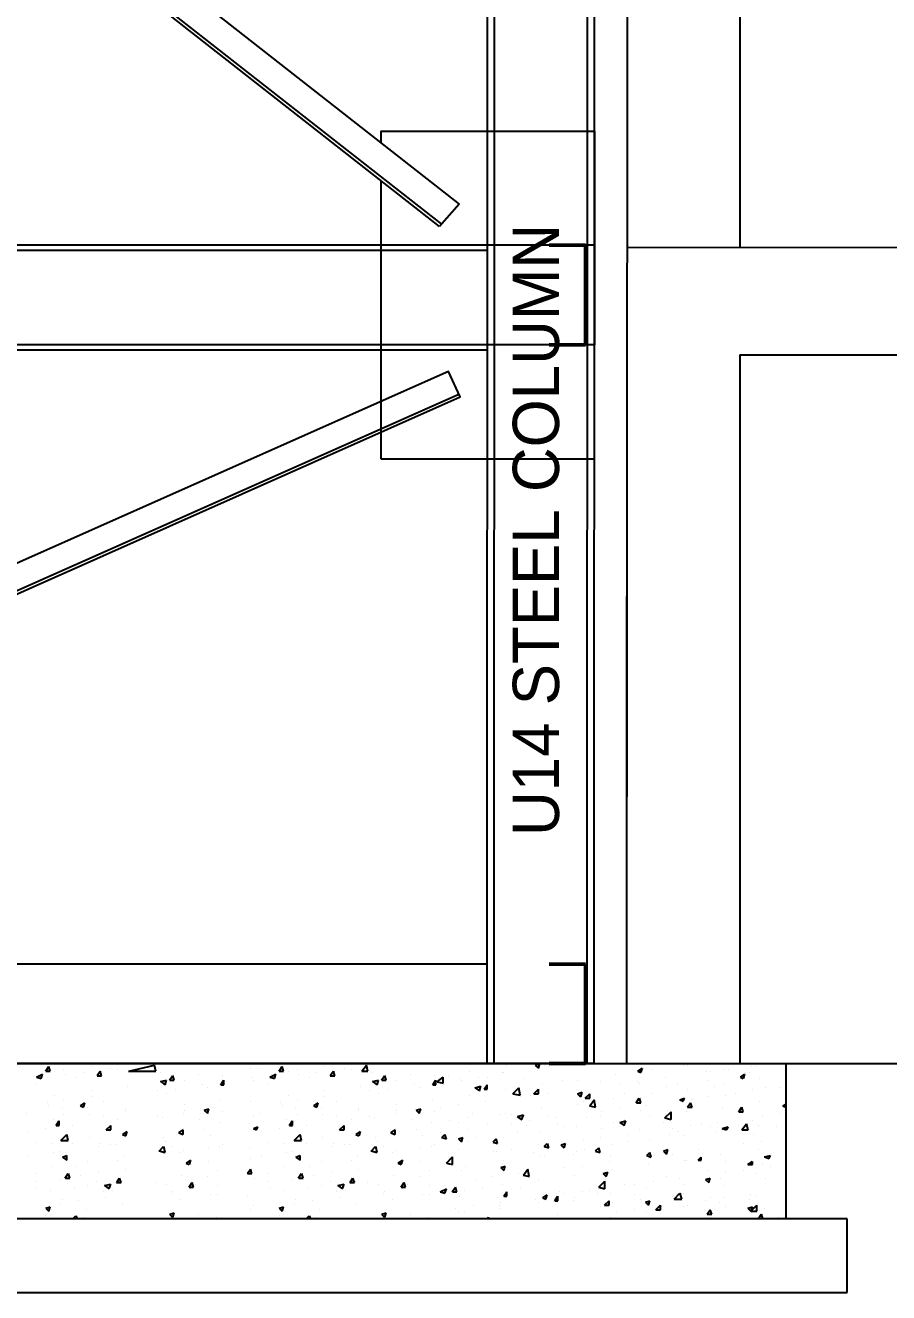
# Model space of a CAD drawing. Header units: millimetres. Extents: x -23396 to 106750, y 116 to 66281.
# Drawn here: x 82729 to 83771, y 38475 to 40005 of the extents above; entities that cross this region are included whole.
import ezdxf

# ---------------------------------------------------------------- set-up
doc = ezdxf.new("R2010")
doc.units = ezdxf.units.MM
doc.layers.add('Wall', color=1, linetype='Continuous', lineweight=50)
doc.styles.add('Century Gothic$001H0', font='cent.shx')
doc.dimstyles.new('Copy of ISO-25', dxfattribs={"dimtxt": 250, "dimasz": 80, "dimexe": 1.25, "dimexo": 0.625, "dimtad": 1, "dimtxsty": 'Century Gothic$001H0', "dimblk": 'ARCHTICK', "dimcen": 2.5, "dimadec": 0, "dimazin": 0, "dimtfac": 1, "dimtmove": 0, "dimatfit": 3, "dimfxl": 1, "dimarcsym": 0})

# ---------------------------------------------------------------- blocks, each defined once
blk = doc.blocks.new('_ArchTick')
at = {"color": 0, "linetype": 'ByBlock', "const_width": 0.15}
blk.add_lwpolyline([(-0.5, -0.5), (0.5, 0.5)], dxfattribs=at)
blk = doc.blocks.new('*D128')
at = {"color": 0, "linetype": 'Continuous', "lineweight": -2, "transparency": 16777216}
for p, q in [((-12197.3, 1572), (-11649.2, 1572)), ((-11650.4, 1572), (-11650.4, 422)), ((-15802.7, 422), (-11649.2, 422))]:
    blk.add_line(p, q, dxfattribs=at)
at = {"layer": 'Defpoints', "color": 0, "linetype": 'Continuous', "transparency": 16777216}
for p in [(-12198, 1572), (-15803.4, 422), (-11650.4, 422)]:
    blk.add_point(p, dxfattribs=at)
at = {"color": 0, "linetype": 'Continuous', "lineweight": -2, "transparency": 16777216, "xscale": 80, "yscale": 80, "zscale": 80}
for p, rotation in [((-11650.4, 1572), 90), ((-11650.4, 422), 270)]:
    blk.add_blockref('_ArchTick', p, dxfattribs=dict(at, rotation=rotation))
at = {"color": 0, "linetype": 'Continuous', "transparency": 16777216, "insert": (-11776.1, 997), "char_height": 250, "attachment_point": 5, "rotation": 90, "style": 'Century Gothic$001H0'}
blk.add_mtext('PIT 1150', dxfattribs=at)
blk = doc.blocks.new('u14 shaft')
at = {"color": 0}
for p, q in [((-15387.23, 421.79), (-15382.23, 16954.19)), ((-15377.23, 421.79), (-15372.23, 16954.19)), ((-15246.78, 421.79), (-15241.78, 16954.19)), ((-15236.78, 421.79), (-15231.78, 16954.19)), ((-15186.33, 12323.99), (-15191.33, 421.84)), ((-15032.58, 5167.69), (-15032.58, 1567.99)), ((-15387.38, 1571.49), (-17215.98, 1571.49)), ((-15190.848, 1568.676), (-13557.23, 1567.99)), ((-15387.38, 1563.99), (-17215.98, 1563.99)), ((-15387.38, 1431.79), (-17215.98, 1431.79)), ((-15387.38, 1424.29), (-17215.98, 1424.29)), ((-15032.58, 1417.74), (-15032.58, 421.84)), ((-15032.58, 1417.74), (-13557.23, 1417.74)), ((-15191.33, 1077.99), (-15191.33, 421.84)), ((-15387.23, 561.49), (-17217.93, 561.49)), ((-17450.78, 421.84), (-14967.98, 421.84)), ((-15236.78, 421.79), (-17376.68, 421.79)), ((-17218.13, 421.79), (-15186.33, 421.79)), ((-16006.907, 411.24), (-16002.507, 417.59)), ((-16006.907, 411.24), (-16000.557, 411.24)), ((-16000.557, 411.24), (-16002.657, 417.59)), ((-15994.207, 411.24), (-15994.207, 411.24)), ((-15981.707, 413.29), (-15981.707, 413.29)), ((-15943.407, 417.59), (-15943.407, 417.59)), ((-15934.957, 404.89), (-15930.707, 411.24)), ((-15928.757, 404.84), (-15930.707, 411.19)), ((-15928.757, 411.19), (-15928.757, 411.19)), ((-15915.707, 415.44), (-15915.707, 415.44)), ((-15905.507, 413.29), (-15905.507, 413.29)), ((-15890.657, 411.19), (-15852.207, 411.19)), ((-15890.507, 411.24), (-15854.157, 419.64)), ((-15852.207, 411.19), (-15854.157, 419.64)), ((-15719.53, 415.44), (-15719.53, 415.44)), ((-15708.98, 415.44), (-15708.98, 415.44)), ((-15679.33, 411.24), (-15674.93, 417.59)), ((-15679.33, 411.24), (-15672.98, 411.24)), ((-15672.98, 411.24), (-15675.08, 417.59)), ((-15666.63, 411.24), (-15666.63, 411.24)), ((-15654.13, 413.29), (-15654.13, 413.29)), ((-15615.83, 417.59), (-15615.83, 417.59)), ((-15607.38, 404.89), (-15603.13, 411.24)), ((-15601.18, 404.84), (-15603.13, 411.19)), ((-15601.18, 411.19), (-15601.18, 411.19)), ((-15588.13, 415.44), (-15588.13, 415.44)), ((-15577.93, 413.29), (-15577.93, 413.29)), ((-15563.08, 411.19), (-15554.63, 411.19)), ((-15562.93, 411.24), (-15556.58, 419.64)), ((-15554.63, 411.19), (-15556.58, 419.64)), ((-15412.48, 411.24), (-15412.48, 411.24)), ((-15359.53, 419.69), (-15359.53, 419.69)), ((-15319.68, 419.64), (-15315.28, 415.44)), ((-15319.33, 419.69), (-15312.98, 421.79)), ((-15315.08, 415.44), (-15312.98, 421.79)), ((-15306.63, 419.69), (-15306.63, 419.69)), ((-15300.43, 417.59), (-15300.43, 417.59)), ((-15275.03, 419.64), (-15275.03, 419.64)), ((-15226.38, 421.84), (-15177.53, 421.84)), ((-15175.58, 411.19), (-15169.23, 415.44)), ((-15175.58, 411.24), (-15171.33, 409.09)), ((-15171.33, 409.09), (-15169.23, 415.44)), ((-15156.68, 413.29), (-15156.68, 413.29)), ((-15110.88, 419.69), (-15110.88, 419.69)), ((-15105.73, 419.64), (-15105.73, 419.64)), ((-15079.13, 411.29), (-15079.13, 411.29)), ((-15074.13, 411.19), (-15074.13, 411.19)), ((-15053.73, 413.34), (-15053.73, 413.34)), ((-15048.58, 413.39), (-15048.58, 413.39)), ((-15015.63, 417.64), (-15015.63, 417.64)), ((-15010.63, 417.59), (-15010.63, 417.59)), ((-14967.98, 421.84), (-14967.98, 203.77)), ((-16021.907, 394.29), (-16021.907, 394.29)), ((-16019.807, 402.74), (-16011.307, 406.99)), ((-16019.457, 402.74), (-16013.257, 400.64)), ((-16013.257, 400.64), (-16011.307, 406.99)), ((-15979.207, 406.99), (-15979.207, 406.99)), ((-15964.557, 402.74), (-15964.557, 402.74)), ((-15954.007, 409.09), (-15954.007, 409.09)), ((-15934.957, 404.84), (-15928.757, 404.84)), ((-15845.857, 409.04), (-15845.857, 409.04)), ((-15845.657, 396.44), (-15837.207, 398.49)), ((-15845.507, 396.44), (-15839.157, 392.14)), ((-15839.157, 392.14), (-15837.207, 398.49)), ((-15833.157, 398.49), (-15828.757, 404.84)), ((-15832.807, 398.49), (-15826.607, 398.49)), ((-15826.607, 398.49), (-15828.557, 404.89)), ((-15811.807, 398.49), (-15811.807, 398.49)), ((-15792.957, 406.99), (-15792.957, 406.99)), ((-15786.257, 392.14), (-15786.257, 392.14)), ((-15761.007, 392.14), (-15756.757, 398.49)), ((-15761.007, 392.14), (-15756.757, 392.14)), ((-15758.907, 404.84), (-15758.907, 404.84)), ((-15756.757, 392.14), (-15756.757, 398.49)), ((-15717.63, 402.69), (-15717.63, 402.69)), ((-15715.33, 398.49), (-15715.33, 398.49)), ((-15694.33, 394.29), (-15694.33, 394.29)), ((-15692.23, 402.74), (-15683.73, 406.99)), ((-15691.88, 402.74), (-15685.68, 400.64)), ((-15685.68, 400.64), (-15683.73, 406.99)), ((-15651.63, 406.99), (-15651.63, 406.99)), ((-15636.98, 402.74), (-15636.98, 402.74)), ((-15626.43, 409.09), (-15626.43, 409.09)), ((-15607.38, 404.84), (-15601.18, 404.84)), ((-15548.28, 409.04), (-15548.28, 409.04)), ((-15548.08, 396.44), (-15539.63, 398.49)), ((-15547.93, 396.44), (-15541.58, 392.14)), ((-15541.58, 392.14), (-15539.63, 398.49)), ((-15535.58, 398.49), (-15531.18, 404.84)), ((-15535.23, 398.49), (-15529.03, 398.49)), ((-15529.03, 398.49), (-15530.98, 404.89)), ((-15514.23, 398.49), (-15514.23, 398.49)), ((-15495.38, 406.99), (-15495.38, 406.99)), ((-15488.68, 392.14), (-15488.68, 392.14)), ((-15463.43, 392.14), (-15459.18, 398.49)), ((-15463.43, 392.14), (-15459.18, 392.14)), ((-15461.33, 404.84), (-15461.33, 404.84)), ((-15459.18, 392.14), (-15459.18, 398.49)), ((-15457.28, 396.34), (-15448.78, 402.69)), ((-15457.28, 396.34), (-15448.78, 394.29)), ((-15448.78, 394.29), (-15448.78, 402.69)), ((-15442.08, 404.89), (-15442.08, 404.89)), ((-15425.33, 400.64), (-15425.33, 400.64)), ((-15423.23, 398.49), (-15423.23, 398.49)), ((-15399.93, 402.74), (-15399.93, 402.74)), ((-15391.48, 385.79), (-15387.23, 392.14)), ((-15387.23, 402.74), (-15387.23, 402.74)), ((-15387.23, 385.79), (-15387.23, 392.14)), ((-15365.88, 409.09), (-15365.88, 409.09)), ((-15363.93, 409.09), (-15363.93, 409.09)), ((-15334.33, 400.64), (-15334.33, 400.64)), ((-15308.93, 392.14), (-15308.93, 392.14)), ((-15281.38, 398.49), (-15281.38, 398.49)), ((-15260.08, 398.54), (-15260.08, 398.54)), ((-15228.48, 396.44), (-15228.48, 396.44)), ((-15207.13, 406.99), (-15207.13, 406.99)), ((-15200.78, 394.29), (-15200.78, 394.29)), ((-15175.58, 396.34), (-15175.58, 396.34)), ((-15173.63, 394.19), (-15173.63, 394.19)), ((-15137.28, 402.74), (-15137.28, 402.74)), ((-15120.38, 392.24), (-15120.38, 392.24)), ((-15078.18, 398.49), (-15078.18, 398.49)), ((-15054.93, 394.29), (-15054.93, 394.29)), ((-15031.63, 402.74), (-15025.28, 406.99)), ((-15031.63, 402.69), (-15027.58, 400.64)), ((-15027.23, 400.64), (-15025.28, 406.99)), ((-15024.08, 409.14), (-15024.08, 409.14)), ((-15018.93, 409.09), (-15018.93, 409.09)), ((-15004.28, 400.64), (-15004.28, 400.64)), ((-15994.207, 377.34), (-15994.207, 377.34)), ((-15943.407, 383.69), (-15943.407, 383.69)), ((-15943.407, 375.19), (-15943.407, 375.19)), ((-15892.457, 390.09), (-15892.457, 390.09)), ((-15849.907, 383.69), (-15849.907, 383.69)), ((-15837.207, 379.49), (-15837.207, 379.49)), ((-15824.507, 385.79), (-15824.507, 385.79)), ((-15780.057, 387.94), (-15780.057, 387.94)), ((-15666.63, 377.34), (-15666.63, 377.34)), ((-15615.83, 383.69), (-15615.83, 383.69)), ((-15615.83, 375.19), (-15615.83, 375.19)), ((-15564.88, 390.09), (-15564.88, 390.09)), ((-15552.33, 383.69), (-15552.33, 383.69)), ((-15539.63, 379.49), (-15539.63, 379.49)), ((-15526.93, 385.79), (-15526.93, 385.79)), ((-15482.48, 387.94), (-15482.48, 387.94)), ((-15412.48, 377.34), (-15412.48, 377.34)), ((-15404.33, 387.89), (-15395.88, 390.04)), ((-15404.18, 387.94), (-15397.83, 383.69)), ((-15397.83, 383.69), (-15395.88, 390.04)), ((-15391.48, 385.79), (-15387.23, 385.79)), ((-15361.83, 385.79), (-15361.83, 385.79)), ((-15351.23, 379.49), (-15340.68, 377.34)), ((-15351.08, 379.49), (-15342.63, 387.94)), ((-15340.68, 377.34), (-15342.63, 387.94)), ((-15326.03, 377.34), (-15326.03, 377.34)), ((-15321.63, 379.49), (-15315.28, 385.79)), ((-15321.63, 379.49), (-15315.28, 379.49)), ((-15315.28, 379.49), (-15315.28, 385.79)), ((-15300.43, 379.49), (-15300.43, 379.49)), ((-15262.33, 385.79), (-15262.33, 385.79)), ((-15260.43, 379.49), (-15256.18, 375.19)), ((-15260.23, 379.49), (-15253.73, 381.59)), ((-15255.83, 375.29), (-15253.73, 381.59)), ((-15249.48, 373.14), (-15243.13, 379.49)), ((-15243.13, 373.14), (-15243.13, 379.49)), ((-15194.63, 379.49), (-15194.63, 379.49)), ((-15156.68, 379.39), (-15156.68, 379.39)), ((-15135.33, 390.04), (-15135.33, 390.04)), ((-15105.73, 385.79), (-15105.73, 385.79)), ((-15076.08, 375.19), (-15076.08, 375.19)), ((-15067.43, 390.09), (-15067.43, 390.09)), ((-15052.78, 377.34), (-15052.78, 377.34)), ((-15037.83, 379.49), (-15037.83, 379.49)), ((-15014.53, 385.79), (-15014.53, 385.79)), ((-14995.63, 387.94), (-14995.63, 387.94)), ((-14974.68, 387.89), (-14974.68, 387.89)), ((-16004.957, 366.74), (-16004.957, 366.74)), ((-16002.507, 362.54), (-16002.507, 362.54)), ((-15983.607, 358.34), (-15983.607, 358.34)), ((-15981.707, 370.99), (-15981.707, 370.99)), ((-15958.207, 362.54), (-15952.057, 366.74)), ((-15958.207, 362.54), (-15954.007, 360.39)), ((-15954.007, 360.39), (-15952.057, 366.74)), ((-15947.657, 360.39), (-15947.657, 360.39)), ((-15926.457, 368.84), (-15926.457, 368.84)), ((-15894.707, 358.24), (-15894.707, 358.24)), ((-15894.707, 356.19), (-15894.707, 356.19)), ((-15811.807, 364.64), (-15811.807, 364.64)), ((-15811.807, 356.19), (-15811.807, 356.19)), ((-15784.307, 356.19), (-15777.957, 358.24)), ((-15784.307, 356.19), (-15780.057, 351.99)), ((-15780.057, 351.89), (-15777.957, 358.24)), ((-15761.007, 370.99), (-15761.007, 370.99)), ((-15719.53, 368.84), (-15719.53, 368.84)), ((-15677.38, 366.74), (-15677.38, 366.74)), ((-15674.93, 362.54), (-15674.93, 362.54)), ((-15656.03, 358.34), (-15656.03, 358.34)), ((-15654.13, 370.99), (-15654.13, 370.99)), ((-15630.63, 362.54), (-15624.48, 366.74)), ((-15630.63, 362.54), (-15626.43, 360.39)), ((-15626.43, 360.39), (-15624.48, 366.74)), ((-15620.08, 360.39), (-15620.08, 360.39)), ((-15598.88, 368.84), (-15598.88, 368.84)), ((-15567.13, 358.24), (-15567.13, 358.24)), ((-15567.13, 356.19), (-15567.13, 356.19)), ((-15514.23, 364.64), (-15514.23, 364.64)), ((-15514.23, 356.19), (-15514.23, 356.19)), ((-15486.73, 356.19), (-15480.38, 358.24)), ((-15486.73, 356.19), (-15482.48, 351.99)), ((-15482.48, 351.89), (-15480.38, 358.24)), ((-15463.43, 370.99), (-15463.43, 370.99)), ((-15452.83, 360.44), (-15452.83, 360.44)), ((-15427.43, 364.64), (-15427.43, 364.64)), ((-15389.18, 368.94), (-15389.18, 368.94)), ((-15311.03, 358.34), (-15311.03, 358.34)), ((-15311.03, 358.34), (-15311.03, 358.34)), ((-15260.08, 364.64), (-15260.08, 364.64)), ((-15251.78, 368.84), (-15251.78, 368.84)), ((-15249.48, 373.14), (-15243.13, 373.14)), ((-15243.28, 362.54), (-15234.83, 360.39)), ((-15243.13, 362.54), (-15236.78, 370.99)), ((-15234.83, 360.39), (-15236.93, 370.99)), ((-15209.63, 373.09), (-15209.63, 373.09)), ((-15200.78, 358.34), (-15200.78, 358.34)), ((-15177.88, 366.74), (-15173.63, 373.09)), ((-15177.68, 366.74), (-15171.33, 366.74)), ((-15171.33, 366.74), (-15173.43, 373.14)), ((-15171.33, 356.19), (-15171.33, 356.19)), ((-15163.03, 362.54), (-15163.03, 362.54)), ((-15116.48, 370.99), (-15110.13, 373.09)), ((-15116.48, 370.99), (-15112.08, 368.84)), ((-15112.08, 368.84), (-15110.13, 373.09)), ((-15112.08, 366.74), (-15112.08, 366.74)), ((-15105.73, 360.39), (-15101.48, 366.74)), ((-15105.73, 360.39), (-15099.38, 360.39)), ((-15099.38, 360.39), (-15101.48, 366.74)), ((-15099.38, 370.99), (-15099.38, 370.99)), ((-15057.23, 360.39), (-15057.23, 360.39)), ((-15033.73, 354.04), (-15029.53, 360.39)), ((-15027.58, 354.04), (-15029.53, 360.39)), ((-15004.28, 368.84), (-15004.28, 368.84)), ((-14972.18, 362.54), (-14967.98, 364.64)), ((-14972.18, 362.54), (-14967.98, 360.44)), ((-14967.98, 360.44), (-14967.98, 360.44)), ((-16034.607, 351.89), (-16034.607, 351.89)), ((-15996.307, 343.49), (-15996.307, 343.49)), ((-15992.107, 334.99), (-15988.057, 341.39)), ((-15988.057, 334.99), (-15988.057, 341.39)), ((-15981.707, 349.79), (-15981.707, 349.79)), ((-15945.707, 349.79), (-15945.707, 349.79)), ((-15926.457, 347.69), (-15926.457, 347.69)), ((-15905.507, 343.44), (-15905.507, 343.44)), ((-15849.907, 347.69), (-15849.907, 347.69)), ((-15843.557, 345.59), (-15843.557, 345.59)), ((-15813.907, 351.99), (-15813.907, 351.99)), ((-15790.657, 343.49), (-15790.657, 343.49)), ((-15762.957, 339.24), (-15762.957, 339.24)), ((-15758.907, 354.04), (-15758.907, 354.04)), ((-15715.33, 347.69), (-15715.33, 347.69)), ((-15707.03, 351.89), (-15707.03, 351.89)), ((-15668.73, 343.49), (-15668.73, 343.49)), ((-15664.53, 334.99), (-15660.48, 341.39)), ((-15660.48, 334.99), (-15660.48, 341.39)), ((-15654.13, 349.79), (-15654.13, 349.79)), ((-15618.13, 349.79), (-15618.13, 349.79)), ((-15598.88, 347.69), (-15598.88, 347.69)), ((-15577.93, 343.44), (-15577.93, 343.44)), ((-15552.33, 347.69), (-15552.33, 347.69)), ((-15545.98, 345.59), (-15545.98, 345.59)), ((-15516.33, 351.99), (-15516.33, 351.99)), ((-15493.08, 343.49), (-15493.08, 343.49)), ((-15465.38, 339.24), (-15465.38, 339.24)), ((-15461.33, 354.04), (-15461.33, 354.04)), ((-15440.13, 341.39), (-15440.13, 341.39)), ((-15427.43, 339.24), (-15427.43, 339.24)), ((-15414.73, 345.59), (-15414.73, 345.59)), ((-15408.38, 351.89), (-15408.38, 351.89)), ((-15368.18, 349.84), (-15368.18, 349.84)), ((-15361.83, 351.89), (-15361.83, 351.89)), ((-15353.38, 349.84), (-15353.38, 349.84)), ((-15344.88, 347.69), (-15338.53, 343.44)), ((-15344.73, 347.69), (-15336.28, 349.84)), ((-15338.38, 343.49), (-15336.28, 349.84)), ((-15327.98, 341.39), (-15327.98, 341.39)), ((-15300.43, 347.69), (-15300.43, 347.69)), ((-15289.68, 345.59), (-15289.68, 345.59)), ((-15247.53, 345.59), (-15247.53, 345.59)), ((-15228.48, 347.69), (-15228.48, 347.69)), ((-15226.53, 354.04), (-15226.53, 354.04)), ((-15209.63, 339.24), (-15209.63, 339.24)), ((-15200.98, 339.24), (-15192.48, 341.39)), ((-15200.98, 339.24), (-15194.63, 335.04)), ((-15194.63, 343.44), (-15194.63, 343.44)), ((-15194.63, 334.99), (-15192.48, 341.39)), ((-15158.63, 347.69), (-15158.63, 347.69)), ((-15139.78, 339.24), (-15139.78, 339.24)), ((-15137.48, 345.59), (-15128.98, 354.04)), ((-15137.48, 345.59), (-15128.98, 343.44)), ((-15128.98, 343.44), (-15128.98, 354.04)), ((-15107.68, 354.04), (-15107.68, 354.04)), ((-15063.58, 339.24), (-15063.58, 339.24)), ((-15033.93, 354.04), (-15027.58, 354.04)), ((-15014.53, 341.39), (-15014.53, 341.39)), ((-14999.88, 347.69), (-14999.88, 347.69)), ((-14976.58, 351.89), (-14976.58, 351.89)), ((-16032.157, 326.54), (-16032.157, 326.54)), ((-16006.907, 330.74), (-16006.907, 330.74)), ((-15992.107, 334.99), (-15988.057, 334.99)), ((-15985.757, 313.79), (-15977.257, 322.29)), ((-15975.357, 313.79), (-15977.257, 322.29)), ((-15969.007, 334.99), (-15969.007, 334.99)), ((-15922.057, 328.69), (-15915.707, 335.04)), ((-15922.057, 328.69), (-15915.707, 328.69)), ((-15915.707, 328.69), (-15915.707, 335.04)), ((-15898.957, 322.29), (-15894.707, 320.24)), ((-15898.807, 322.34), (-15892.457, 326.54)), ((-15894.707, 324.44), (-15894.707, 324.44)), ((-15894.557, 320.24), (-15892.457, 326.54)), ((-15820.107, 324.44), (-15813.907, 328.69)), ((-15820.107, 324.44), (-15813.907, 322.29)), ((-15813.907, 330.74), (-15813.907, 330.74)), ((-15813.907, 322.29), (-15813.907, 328.69)), ((-15784.307, 328.69), (-15784.307, 328.69)), ((-15721.48, 337.19), (-15721.48, 337.19)), ((-15715.13, 330.74), (-15708.98, 332.89)), ((-15715.13, 330.74), (-15710.93, 328.69)), ((-15710.93, 328.69), (-15708.98, 332.89)), ((-15704.58, 326.54), (-15704.58, 326.54)), ((-15679.33, 330.74), (-15679.33, 330.74)), ((-15664.53, 334.99), (-15660.48, 334.99)), ((-15658.18, 313.79), (-15649.68, 322.29)), ((-15647.78, 313.79), (-15649.68, 322.29)), ((-15641.43, 334.99), (-15641.43, 334.99)), ((-15594.48, 328.69), (-15588.13, 335.04)), ((-15594.48, 328.69), (-15588.13, 328.69)), ((-15588.13, 328.69), (-15588.13, 335.04)), ((-15571.38, 322.29), (-15567.13, 320.24)), ((-15571.23, 322.34), (-15564.88, 326.54)), ((-15567.13, 324.44), (-15567.13, 324.44)), ((-15566.98, 320.24), (-15564.88, 326.54)), ((-15522.53, 324.44), (-15516.33, 328.69)), ((-15522.53, 324.44), (-15516.33, 322.29)), ((-15516.33, 330.74), (-15516.33, 330.74)), ((-15516.33, 322.29), (-15516.33, 328.69)), ((-15486.73, 328.69), (-15486.73, 328.69)), ((-15452.83, 324.44), (-15452.83, 324.44)), ((-15450.73, 318.09), (-15446.48, 322.29)), ((-15444.38, 315.94), (-15446.48, 322.29)), ((-15414.73, 328.64), (-15414.73, 328.64)), ((-15387.23, 337.19), (-15387.23, 337.19)), ((-15353.38, 337.19), (-15353.38, 337.19)), ((-15344.88, 326.54), (-15344.88, 326.54)), ((-15332.18, 334.99), (-15332.18, 334.99)), ((-15312.98, 326.54), (-15312.98, 326.54)), ((-15287.73, 337.09), (-15287.73, 337.09)), ((-15279.48, 332.89), (-15279.48, 332.89)), ((-15262.33, 332.89), (-15262.33, 332.89)), ((-15226.53, 330.74), (-15226.53, 330.74)), ((-15190.23, 322.34), (-15190.23, 322.34)), ((-15173.63, 328.64), (-15173.63, 328.64)), ((-15130.93, 322.29), (-15130.93, 322.29)), ((-15127.08, 330.74), (-15127.08, 330.74)), ((-15118.43, 326.54), (-15118.43, 326.54)), ((-15101.48, 335.04), (-15101.48, 335.04)), ((-15086.83, 337.09), (-15086.83, 337.09)), ((-15074.13, 332.89), (-15074.13, 332.89)), ((-15065.48, 324.44), (-15065.48, 324.44)), ((-15057.23, 330.74), (-15050.88, 328.64)), ((-15057.23, 326.49), (-15057.23, 326.49)), ((-15057.03, 330.74), (-15048.58, 332.89)), ((-15050.53, 328.69), (-15048.58, 332.89)), ((-15033.93, 334.99), (-15033.93, 334.99)), ((-15029.68, 328.64), (-15023.18, 337.09)), ((-15029.33, 328.69), (-15020.88, 328.69)), ((-15020.88, 328.69), (-15022.98, 337.19)), ((-15012.58, 322.29), (-15012.58, 322.29)), ((-15006.23, 335.04), (-15006.23, 335.04)), ((-14981.03, 332.89), (-14981.03, 332.89)), ((-16021.907, 311.64), (-16021.907, 311.64)), ((-15998.607, 309.59), (-15998.607, 309.59)), ((-15985.757, 313.79), (-15975.357, 313.79)), ((-15969.007, 309.59), (-15969.007, 309.59)), ((-15945.707, 318.09), (-15945.707, 318.09)), ((-15932.657, 305.39), (-15932.657, 305.39)), ((-15930.707, 309.59), (-15930.707, 309.59)), ((-15915.707, 307.49), (-15915.707, 307.49)), ((-15907.407, 307.49), (-15907.407, 307.49)), ((-15847.807, 298.99), (-15841.457, 305.34)), ((-15841.457, 318.09), (-15841.457, 318.09)), ((-15839.157, 296.94), (-15841.257, 305.39)), ((-15839.157, 311.74), (-15839.157, 311.74)), ((-15830.857, 305.39), (-15830.857, 305.39)), ((-15777.957, 303.29), (-15777.957, 303.29)), ((-15775.807, 320.14), (-15775.807, 320.14)), ((-15762.957, 305.39), (-15762.957, 305.39)), ((-15758.907, 307.49), (-15758.907, 307.49)), ((-15721.48, 303.29), (-15721.48, 303.29)), ((-15694.33, 311.64), (-15694.33, 311.64)), ((-15671.03, 309.59), (-15671.03, 309.59)), ((-15658.18, 313.79), (-15647.78, 313.79)), ((-15641.43, 309.59), (-15641.43, 309.59)), ((-15618.13, 318.09), (-15618.13, 318.09)), ((-15605.08, 305.39), (-15605.08, 305.39)), ((-15603.13, 309.59), (-15603.13, 309.59)), ((-15588.13, 307.49), (-15588.13, 307.49)), ((-15579.83, 307.49), (-15579.83, 307.49)), ((-15550.23, 298.99), (-15543.88, 305.34)), ((-15543.88, 318.09), (-15543.88, 318.09)), ((-15541.58, 296.94), (-15543.68, 305.39)), ((-15541.58, 311.74), (-15541.58, 311.74)), ((-15533.28, 305.39), (-15533.28, 305.39)), ((-15480.38, 303.29), (-15480.38, 303.29)), ((-15478.23, 320.14), (-15478.23, 320.14)), ((-15465.38, 305.39), (-15465.38, 305.39)), ((-15461.33, 307.49), (-15461.33, 307.49)), ((-15450.73, 318.09), (-15444.38, 315.94)), ((-15427.43, 315.94), (-15421.08, 318.09)), ((-15427.43, 315.94), (-15423.23, 311.74)), ((-15423.23, 311.74), (-15421.08, 318.09)), ((-15414.73, 311.74), (-15414.73, 311.74)), ((-15404.18, 318.09), (-15404.18, 318.09)), ((-15378.93, 311.64), (-15372.58, 309.59)), ((-15378.78, 311.74), (-15374.53, 315.94)), ((-15372.58, 309.59), (-15374.53, 315.94)), ((-15363.93, 318.09), (-15363.93, 318.09)), ((-15315.28, 307.49), (-15315.28, 307.49)), ((-15306.98, 305.34), (-15302.73, 309.59)), ((-15306.63, 305.39), (-15300.43, 303.29)), ((-15300.43, 303.29), (-15302.38, 309.59)), ((-15283.68, 307.49), (-15279.48, 303.29)), ((-15283.33, 307.54), (-15276.98, 309.59)), ((-15279.13, 303.29), (-15276.98, 309.59)), ((-15251.78, 313.79), (-15251.78, 313.79)), ((-15234.83, 299.04), (-15230.43, 303.29)), ((-15228.48, 296.94), (-15230.58, 303.29)), ((-15228.48, 318.09), (-15228.48, 318.09)), ((-15211.53, 307.49), (-15211.53, 307.49)), ((-15190.23, 311.74), (-15190.23, 311.74)), ((-15158.63, 313.79), (-15158.63, 313.79)), ((-15110.13, 320.14), (-15110.13, 320.14)), ((-15027.58, 309.59), (-15027.58, 309.59)), ((-15001.98, 311.74), (-15001.98, 311.74)), ((-16032.157, 290.59), (-16032.157, 290.59)), ((-15996.307, 296.94), (-15996.307, 296.94)), ((-15988.057, 298.99), (-15988.057, 298.99)), ((-15983.607, 290.54), (-15977.257, 292.64)), ((-15983.607, 290.54), (-15977.257, 286.34)), ((-15977.257, 286.34), (-15977.257, 292.64)), ((-15905.507, 286.34), (-15905.507, 286.34)), ((-15896.857, 290.59), (-15896.857, 290.59)), ((-15847.807, 299.04), (-15839.157, 296.94)), ((-15818.157, 296.94), (-15818.157, 296.94)), ((-15813.907, 299.04), (-15813.907, 299.04)), ((-15809.507, 282.09), (-15803.357, 286.34)), ((-15805.307, 279.99), (-15803.357, 286.34)), ((-15719.53, 288.44), (-15719.53, 288.44)), ((-15704.58, 290.59), (-15704.58, 290.59)), ((-15668.73, 296.94), (-15668.73, 296.94)), ((-15660.48, 298.99), (-15660.48, 298.99)), ((-15656.03, 290.54), (-15649.68, 292.64)), ((-15656.03, 290.54), (-15649.68, 286.34)), ((-15649.68, 286.34), (-15649.68, 292.64)), ((-15577.93, 286.34), (-15577.93, 286.34)), ((-15569.28, 290.59), (-15569.28, 290.59)), ((-15550.23, 299.04), (-15541.58, 296.94)), ((-15520.58, 296.94), (-15520.58, 296.94)), ((-15516.33, 299.04), (-15516.33, 299.04)), ((-15511.93, 282.09), (-15505.78, 286.34)), ((-15507.73, 279.99), (-15505.78, 286.34)), ((-15444.38, 282.09), (-15435.73, 290.59)), ((-15442.08, 290.59), (-15442.08, 290.59)), ((-15435.73, 279.99), (-15435.73, 290.59)), ((-15427.43, 301.14), (-15427.43, 301.14)), ((-15378.78, 298.99), (-15378.78, 298.99)), ((-15374.53, 298.99), (-15374.53, 298.99)), ((-15363.93, 286.34), (-15363.93, 286.34)), ((-15353.38, 301.14), (-15353.38, 301.14)), ((-15321.63, 296.84), (-15321.63, 296.84)), ((-15312.98, 292.64), (-15312.98, 292.64)), ((-15306.63, 292.74), (-15306.63, 292.74)), ((-15266.43, 294.79), (-15266.43, 294.79)), ((-15262.33, 298.99), (-15262.33, 298.99)), ((-15249.83, 301.14), (-15249.83, 301.14)), ((-15234.83, 298.99), (-15228.48, 296.94)), ((-15213.48, 292.64), (-15213.48, 292.64)), ((-15163.03, 292.64), (-15158.63, 296.94)), ((-15163.03, 292.64), (-15156.68, 290.54)), ((-15160.58, 288.44), (-15160.58, 288.44)), ((-15156.68, 290.54), (-15158.63, 296.94)), ((-15152.28, 292.64), (-15152.28, 292.64)), ((-15139.78, 298.99), (-15133.43, 301.14)), ((-15139.78, 298.99), (-15135.33, 294.79)), ((-15135.33, 294.79), (-15133.43, 301.14)), ((-15127.08, 294.79), (-15127.08, 294.79)), ((-15110.13, 286.34), (-15110.13, 286.34)), ((-15107.68, 286.34), (-15107.68, 286.34)), ((-15091.08, 286.34), (-15086.83, 290.54)), ((-15091.08, 286.34), (-15086.83, 286.34)), ((-15090.73, 301.14), (-15090.73, 301.14)), ((-15086.83, 286.34), (-15086.83, 290.54)), ((-15059.13, 294.79), (-15059.13, 294.79)), ((-15006.23, 301.14), (-15006.23, 301.14)), ((-14997.78, 290.59), (-14989.28, 292.64)), ((-14997.78, 290.59), (-14991.23, 288.44)), ((-14991.43, 288.44), (-14989.28, 292.64)), ((-16021.907, 267.24), (-16021.907, 267.24)), ((-15998.607, 277.84), (-15998.607, 277.84)), ((-15979.557, 260.89), (-15975.357, 267.24)), ((-15973.057, 260.94), (-15975.007, 267.29)), ((-15964.557, 277.84), (-15964.557, 277.84)), ((-15947.657, 284.19), (-15947.657, 284.19)), ((-15932.657, 269.39), (-15932.657, 269.39)), ((-15894.707, 273.64), (-15894.707, 273.64)), ((-15809.857, 282.04), (-15805.457, 279.99)), ((-15803.357, 282.09), (-15803.357, 282.09)), ((-15777.957, 284.19), (-15777.957, 284.19)), ((-15765.257, 271.49), (-15765.257, 271.49)), ((-15723.98, 269.39), (-15723.98, 269.39)), ((-15723.78, 267.29), (-15719.53, 273.64)), ((-15723.78, 267.24), (-15717.63, 267.24)), ((-15717.63, 267.24), (-15719.53, 273.64)), ((-15694.33, 267.24), (-15694.33, 267.24)), ((-15671.03, 277.84), (-15671.03, 277.84)), ((-15651.98, 260.89), (-15647.78, 267.24)), ((-15645.48, 260.94), (-15647.43, 267.29)), ((-15636.98, 277.84), (-15636.98, 277.84)), ((-15620.08, 284.19), (-15620.08, 284.19)), ((-15605.08, 269.39), (-15605.08, 269.39)), ((-15567.13, 273.64), (-15567.13, 273.64)), ((-15512.28, 282.04), (-15507.88, 279.99)), ((-15505.78, 282.09), (-15505.78, 282.09)), ((-15480.38, 284.19), (-15480.38, 284.19)), ((-15467.68, 271.49), (-15467.68, 271.49)), ((-15444.38, 282.09), (-15435.73, 279.99)), ((-15423.23, 271.49), (-15423.23, 271.49)), ((-15416.88, 277.84), (-15416.88, 277.84)), ((-15368.18, 275.69), (-15361.83, 277.84)), ((-15368.18, 275.79), (-15363.93, 271.49)), ((-15365.88, 282.09), (-15365.88, 282.09)), ((-15363.93, 271.49), (-15361.83, 277.84)), ((-15342.63, 267.29), (-15342.63, 267.29)), ((-15336.28, 265.14), (-15329.93, 273.64)), ((-15327.98, 263.04), (-15330.08, 273.64)), ((-15279.48, 275.69), (-15279.48, 275.69)), ((-15253.73, 277.84), (-15253.73, 277.84)), ((-15224.23, 267.29), (-15217.88, 269.39)), ((-15224.08, 267.29), (-15219.83, 263.09)), ((-15219.83, 263.04), (-15217.88, 269.39)), ((-15215.78, 284.19), (-15215.78, 284.19)), ((-15211.53, 273.64), (-15211.53, 273.64)), ((-15160.58, 279.99), (-15160.58, 279.99)), ((-15078.18, 271.49), (-15078.18, 271.49)), ((-15052.78, 284.19), (-15052.78, 284.19)), ((-15052.78, 269.39), (-15052.78, 269.39)), ((-15027.58, 271.49), (-15027.58, 271.49)), ((-15021.03, 279.99), (-15014.53, 284.24)), ((-15021.03, 279.99), (-15014.53, 279.99)), ((-15018.93, 282.09), (-15018.93, 282.09)), ((-15014.53, 279.99), (-15014.53, 284.24)), ((-15008.33, 267.29), (-15008.33, 267.29)), ((-14999.88, 282.09), (-14999.88, 282.09)), ((-14989.28, 277.84), (-14989.28, 277.84)), ((-16021.907, 256.69), (-16021.907, 256.69)), ((-15988.057, 258.84), (-15988.057, 258.84)), ((-15979.207, 260.94), (-15973.057, 260.94)), ((-15958.407, 265.14), (-15958.407, 265.14)), ((-15947.657, 250.34), (-15947.657, 250.34)), ((-15935.107, 256.69), (-15935.107, 256.69)), ((-15924.357, 250.34), (-15915.707, 252.49)), ((-15924.357, 250.34), (-15918.007, 246.065)), ((-15917.857, 246.135), (-15915.707, 252.49)), ((-15907.407, 254.54), (-15901.057, 254.54)), ((-15907.257, 254.54), (-15903.207, 260.89)), ((-15901.057, 254.54), (-15903.207, 260.89)), ((-15899.157, 256.69), (-15899.157, 256.69)), ((-15852.207, 254.54), (-15852.207, 254.54)), ((-15837.207, 252.49), (-15837.207, 252.49)), ((-15816.207, 265.09), (-15816.207, 265.09)), ((-15805.457, 248.24), (-15801.207, 254.54)), ((-15799.307, 248.24), (-15801.207, 254.54)), ((-15797.007, 252.49), (-15797.007, 252.49)), ((-15780.057, 263.04), (-15780.057, 263.04)), ((-15765.257, 250.34), (-15765.257, 250.34)), ((-15713.18, 260.89), (-15713.18, 260.89)), ((-15694.33, 256.69), (-15694.33, 256.69)), ((-15660.48, 258.84), (-15660.48, 258.84)), ((-15651.63, 260.94), (-15645.48, 260.94)), ((-15630.83, 265.14), (-15630.83, 265.14)), ((-15620.08, 250.34), (-15620.08, 250.34)), ((-15607.53, 256.69), (-15607.53, 256.69)), ((-15596.78, 250.34), (-15588.13, 252.49)), ((-15596.78, 250.34), (-15590.43, 246.065)), ((-15590.28, 246.135), (-15588.13, 252.49)), ((-15579.83, 254.54), (-15573.48, 254.54)), ((-15579.68, 254.54), (-15575.63, 260.89)), ((-15573.48, 254.54), (-15575.63, 260.89)), ((-15571.58, 256.69), (-15571.58, 256.69)), ((-15554.63, 254.54), (-15554.63, 254.54)), ((-15539.63, 252.49), (-15539.63, 252.49)), ((-15518.63, 265.09), (-15518.63, 265.09)), ((-15507.88, 248.24), (-15503.63, 254.54)), ((-15501.73, 248.24), (-15503.63, 254.54)), ((-15499.43, 252.49), (-15499.43, 252.49)), ((-15482.48, 263.04), (-15482.48, 263.04)), ((-15467.68, 250.34), (-15467.68, 250.34)), ((-15446.48, 250.34), (-15446.48, 250.34)), ((-15404.18, 258.84), (-15404.18, 258.84)), ((-15380.88, 263.04), (-15380.88, 263.04)), ((-15365.88, 252.49), (-15365.88, 252.49)), ((-15336.43, 265.14), (-15327.98, 263.04)), ((-15315.28, 258.84), (-15315.28, 258.84)), ((-15264.48, 265.14), (-15264.48, 265.14)), ((-15230.58, 248.24), (-15222.13, 256.69)), ((-15222.13, 246.065), (-15222.13, 256.69)), ((-15194.63, 252.49), (-15194.63, 252.49)), ((-15179.98, 252.44), (-15179.98, 252.44)), ((-15154.23, 256.69), (-15154.23, 256.69)), ((-15135.33, 263.04), (-15135.33, 263.04)), ((-15116.48, 260.89), (-15116.48, 260.89)), ((-15112.08, 252.49), (-15112.08, 252.49)), ((-15080.48, 258.74), (-15074.13, 260.89)), ((-15080.48, 258.84), (-15076.08, 254.54)), ((-15076.08, 254.54), (-15074.13, 260.89)), ((-15059.13, 260.89), (-15059.13, 260.89)), ((-15054.93, 250.34), (-15054.93, 250.34)), ((-14995.63, 260.89), (-14995.63, 260.89)), ((-16019.607, 248.24), (-16019.607, 248.24)), ((-16000.557, 244), (-16000.557, 244)), ((-15966.707, 246.065), (-15966.707, 246.065)), ((-15926.457, 241.87), (-15926.457, 241.87)), ((-15922.407, 233.4), (-15922.407, 233.4)), ((-15913.757, 244), (-15913.757, 244)), ((-15830.857, 239.735), (-15830.857, 239.735)), ((-15828.757, 241.87), (-15828.757, 241.87)), ((-15805.457, 248.24), (-15799.307, 248.24)), ((-15803.357, 246.135), (-15803.357, 246.135)), ((-15775.807, 237.6), (-15775.807, 237.6)), ((-15765.257, 237.6), (-15765.257, 237.6)), ((-15723.98, 235.465), (-15723.98, 235.465)), ((-15692.03, 248.24), (-15692.03, 248.24)), ((-15672.98, 244), (-15672.98, 244)), ((-15639.13, 246.065), (-15639.13, 246.065)), ((-15598.88, 241.87), (-15598.88, 241.87)), ((-15594.83, 233.4), (-15594.83, 233.4)), ((-15586.18, 244), (-15586.18, 244)), ((-15533.28, 239.735), (-15533.28, 239.735)), ((-15531.18, 241.87), (-15531.18, 241.87)), ((-15507.88, 248.24), (-15501.73, 248.24)), ((-15505.78, 246.135), (-15505.78, 246.135)), ((-15478.23, 237.6), (-15478.23, 237.6)), ((-15467.68, 237.6), (-15467.68, 237.6)), ((-15453.03, 241.87), (-15444.38, 246.065)), ((-15452.83, 241.87), (-15446.48, 239.735)), ((-15446.48, 239.735), (-15444.38, 246.065)), ((-15436.08, 241.87), (-15431.68, 248.24)), ((-15435.73, 241.87), (-15429.58, 241.87)), ((-15429.58, 241.87), (-15431.53, 248.24)), ((-15425.33, 235.535), (-15425.33, 235.535)), ((-15419.18, 243.93), (-15419.18, 243.93)), ((-15393.58, 248.24), (-15393.58, 248.24)), ((-15372.58, 233.4), (-15372.58, 233.4)), ((-15363.93, 235.535), (-15359.53, 241.87)), ((-15363.93, 235.535), (-15359.53, 235.535)), ((-15359.53, 235.535), (-15359.53, 241.87)), ((-15340.68, 246.065), (-15340.68, 246.065)), ((-15311.03, 233.4), (-15311.03, 233.4)), ((-15309.08, 233.4), (-15302.73, 237.6)), ((-15308.93, 233.4), (-15304.68, 231.265)), ((-15304.68, 231.265), (-15302.73, 237.6)), ((-15304.68, 235.535), (-15304.68, 235.535)), ((-15291.98, 229.185), (-15287.73, 235.535)), ((-15287.73, 229.185), (-15287.73, 235.535)), ((-15285.63, 241.87), (-15285.63, 241.87)), ((-15279.48, 239.735), (-15279.48, 239.735)), ((-15264.48, 233.4), (-15264.48, 233.4)), ((-15253.73, 241.87), (-15253.73, 241.87)), ((-15243.13, 244), (-15243.13, 244)), ((-15232.88, 239.735), (-15232.88, 239.735)), ((-15230.58, 248.24), (-15222.13, 246.065)), ((-15213.48, 239.805), (-15213.48, 239.805)), ((-15179.98, 237.6), (-15179.98, 237.6)), ((-15163.03, 246.065), (-15163.03, 246.065)), ((-15127.08, 235.535), (-15127.08, 235.535)), ((-15124.78, 231.265), (-15116.48, 239.735)), ((-15114.03, 231.335), (-15116.13, 239.735)), ((-15112.08, 239.735), (-15112.08, 239.735)), ((-15074.13, 233.4), (-15074.13, 233.4)), ((-15054.93, 233.4), (-15054.93, 233.4)), ((-15016.83, 237.6), (-15016.83, 237.6)), ((-15010.63, 235.535), (-15010.63, 235.535)), ((-16006.907, 218.585), (-16000.557, 220.72)), ((-16006.907, 218.585), (-16002.507, 214.385)), ((-16002.657, 214.385), (-16000.557, 220.72)), ((-15985.557, 224.915), (-15985.557, 224.915)), ((-15983.607, 231.335), (-15983.607, 231.335)), ((-15960.357, 229.185), (-15960.357, 229.185)), ((-15949.757, 216.45), (-15949.757, 216.45)), ((-15899.157, 224.915), (-15899.157, 224.915)), ((-15818.157, 231.265), (-15818.157, 231.265)), ((-15719.53, 216.45), (-15719.53, 216.45)), ((-15715.33, 222.855), (-15715.33, 222.855)), ((-15679.33, 218.585), (-15672.98, 220.72)), ((-15679.33, 218.585), (-15674.93, 214.385)), ((-15675.08, 214.385), (-15672.98, 220.72)), ((-15657.98, 224.915), (-15657.98, 224.915)), ((-15656.03, 231.335), (-15656.03, 231.335)), ((-15632.78, 229.185), (-15632.78, 229.185)), ((-15622.18, 216.45), (-15622.18, 216.45)), ((-15571.58, 224.915), (-15571.58, 224.915)), ((-15520.58, 231.265), (-15520.58, 231.265)), ((-15431.68, 218.585), (-15431.68, 218.585)), ((-15406.28, 222.855), (-15406.28, 222.855)), ((-15370.28, 222.855), (-15370.28, 222.855)), ((-15368.18, 227.05), (-15368.18, 227.05)), ((-15368.18, 218.585), (-15368.18, 218.585)), ((-15319.33, 231.335), (-15319.33, 231.335)), ((-15315.28, 227.05), (-15315.28, 227.05)), ((-15291.98, 229.185), (-15287.73, 229.185)), ((-15266.43, 229.185), (-15266.43, 229.185)), ((-15228.48, 220.72), (-15228.48, 220.72)), ((-15222.33, 222.785), (-15215.78, 229.13)), ((-15222.33, 222.785), (-15215.78, 222.785)), ((-15215.78, 222.785), (-15215.78, 229.13)), ((-15211.53, 227.05), (-15211.53, 227.05)), ((-15179.98, 216.45), (-15179.98, 216.45)), ((-15171.33, 231.335), (-15171.33, 231.335)), ((-15164.98, 227.05), (-15158.63, 229.185)), ((-15164.98, 227.05), (-15160.58, 222.855)), ((-15163.03, 214.315), (-15163.03, 214.315)), ((-15160.73, 222.855), (-15158.63, 229.185)), ((-15158.63, 224.915), (-15158.63, 224.915)), ((-15150.18, 216.52), (-15143.63, 222.855)), ((-15150.18, 216.52), (-15143.63, 216.52)), ((-15143.63, 216.52), (-15143.63, 222.855)), ((-15141.68, 220.72), (-15141.68, 220.72)), ((-15124.58, 231.335), (-15114.03, 231.335)), ((-15112.08, 220.72), (-15112.08, 220.72)), ((-15105.73, 222.785), (-15105.73, 222.785)), ((-15080.48, 229.13), (-15080.48, 229.13)), ((-15078.18, 210.1), (-15074.13, 216.45)), ((-15071.83, 210.1), (-15073.98, 216.45)), ((-15061.08, 227.05), (-15061.08, 227.05)), ((-15052.78, 220.72), (-15052.78, 220.72)), ((-15021.03, 218.585), (-15014.53, 220.72)), ((-15021.03, 218.585), (-15016.83, 214.315)), ((-15018.93, 231.265), (-15018.93, 231.265)), ((-15016.83, 214.385), (-15008.33, 222.855)), ((-15016.83, 216.45), (-15016.83, 216.45)), ((-15016.83, 214.385), (-15008.33, 214.385)), ((-15016.63, 214.385), (-15014.53, 220.72)), ((-15008.33, 214.385), (-15008.33, 222.855)), ((-14997.58, 218.585), (-14997.58, 218.585)), ((-14881.53, 203.77), (-17575.83, 203.77)), ((-14967.98, 203.77), (-17450.78, 203.77)), ((-16006.907, 207.965), (-16006.907, 207.965)), ((-16000.557, 210.1), (-16000.557, 210.1)), ((-15968.807, 203.77), (-15964.557, 207.965)), ((-15962.307, 203.77), (-15964.407, 208.035)), ((-15954.007, 205.9), (-15954.007, 205.9)), ((-15833.157, 210.1), (-15828.757, 205.9)), ((-15832.807, 210.1), (-15826.607, 212.235)), ((-15830.857, 205.9), (-15830.857, 205.9)), ((-15828.557, 205.9), (-15826.607, 212.235)), ((-15792.957, 210.1), (-15792.957, 210.1)), ((-15767.357, 205.9), (-15767.357, 205.9)), ((-15679.33, 207.965), (-15679.33, 207.965)), ((-15672.98, 210.1), (-15672.98, 210.1)), ((-15641.23, 203.77), (-15636.98, 207.965)), ((-15634.73, 203.77), (-15636.83, 208.035)), ((-15626.43, 205.9), (-15626.43, 205.9)), ((-15535.58, 210.1), (-15531.18, 205.9)), ((-15535.23, 210.1), (-15529.03, 212.235)), ((-15533.28, 205.9), (-15533.28, 205.9)), ((-15530.98, 205.9), (-15529.03, 212.235)), ((-15495.38, 210.1), (-15495.38, 210.1)), ((-15469.78, 205.9), (-15469.78, 205.9)), ((-15427.43, 212.235), (-15427.43, 212.235)), ((-15419.18, 212.235), (-15419.18, 212.235)), ((-15387.23, 203.77), (-15385.13, 205.83)), ((-15385.13, 203.77), (-15385.13, 205.83)), ((-15287.73, 210.1), (-15287.73, 210.1)), ((-15268.68, 203.77), (-15268.68, 203.77)), ((-15213.48, 205.9), (-15213.48, 205.9)), ((-15205.18, 212.235), (-15205.18, 212.235)), ((-15078.18, 210.1), (-15071.83, 210.1)), ((-15074.13, 205.83), (-15074.13, 205.83)), ((-15006.08, 203.77), (-15001.98, 210.1)), ((-14999.88, 203.77), (-15001.98, 210.1)), ((-14978.73, 205.9), (-14978.73, 205.9)), ((-14881.53, 100), (-14881.53, 203.77)), ((-17575.83, 100), (-14881.53, 100))]:
    blk.add_line(p, q, dxfattribs=at)
at = {"linetype": 'Continuous'}
for p, q in [((-17194.748, 2967.38), (-15451.113, 1601.088)), ((-15426.256, 1629.316), (-15453.875, 1597.951)), ((-15426.881, 1362.024), (-17158.712, 591.19))]:
    blk.add_line(p, q, dxfattribs=at)
for points in [[(-15453.875, 1597.951), (-17197.654, 2964.383), (-17168.598, 2994.354), (-15426.256, 1629.316)], [(-15536.207, 1715.457), (-15536.207, 1731.79), (-15236.207, 1731.79), (-15236.207, 1431.79), (-15536.207, 1431.79), (-15536.207, 1662.467)], [(-17155.95, 588.053), (-15425.287, 1358.443), (-15441.227, 1394.252), (-17172.155, 624.493)]]:
    blk.add_lwpolyline(points, dxfattribs=at)
blk.add_lwpolyline([(-15536.255, 1271.49), (-15236.255, 1271.49), (-15236.255, 1571.49), (-15536.255, 1571.49)], close=True, dxfattribs=at)
at = {"layer": 'Wall'}
for p, q in [((-15249.18, 1571.49), (-15299.98, 1571.49)), ((-15299.98, 1571.49), (-15249.18, 1571.49)), ((-15299.98, 1571.49), (-15249.18, 1571.49)), ((-15249.18, 1431.79), (-15249.18, 1571.49)), ((-15249.18, 1571.49), (-15249.18, 1431.79)), ((-15249.18, 1571.49), (-15249.18, 1431.79)), ((-15299.98, 1431.79), (-15249.18, 1431.79)), ((-15249.18, 1431.79), (-15299.98, 1431.79)), ((-15299.98, 1431.79), (-15249.18, 1431.79)), ((-15249.18, 561.49), (-15299.98, 561.49)), ((-15299.98, 561.49), (-15249.18, 561.49)), ((-15299.98, 561.49), (-15249.18, 561.49)), ((-15249.18, 421.79), (-15249.18, 561.49)), ((-15249.18, 561.49), (-15249.18, 421.79)), ((-15249.18, 561.49), (-15249.18, 421.79)), ((-15299.98, 421.79), (-15249.18, 421.79)), ((-15249.18, 421.79), (-15299.98, 421.79)), ((-15299.98, 421.79), (-15249.18, 421.79))]:
    blk.add_line(p, q, dxfattribs=at)
at = {"linetype": 'Continuous', "insert": (-15351.236, 741.632), "char_height": 65, "attachment_point": 1, "rotation": 90}
blk.add_mtext_dynamic_manual_height_columns('U14 STEEL COLUMN', width=8751.77116, gutter_width=2683.265, heights=[0], dxfattribs=at)
at = {"linetype": 'Continuous'}
dim = blk.add_linear_dim(base=(-11650.45, 421.99), p1=(-12197.951, 1571.99), p2=(-15803.359, 421.99), angle=90, text='PIT <>', dimstyle='Copy of ISO-25', dxfattribs=at)
dim.commit()
dim.dimension.update_dxf_attribs({"geometry": '*D128', "text_midpoint": (-11650.45, 996.99), "dimtype": 128})
blk = doc.blocks.new('upn st')
at = {"linetype": 'Continuous', "xscale": 0.171875, "yscale": 0.171875, "zscale": 0.171875}
blk.add_blockref('u14 shaft', (6951.345, -5502.442), dxfattribs=at)

msp = doc.modelspace()

# ---------------------------------------------------------------- block references
at = {"xscale": 5, "yscale": 5, "zscale": 5}
msp.add_blockref('upn st', (61752.657, 65900.837), dxfattribs=at)

doc.saveas('drawing.dxf')
